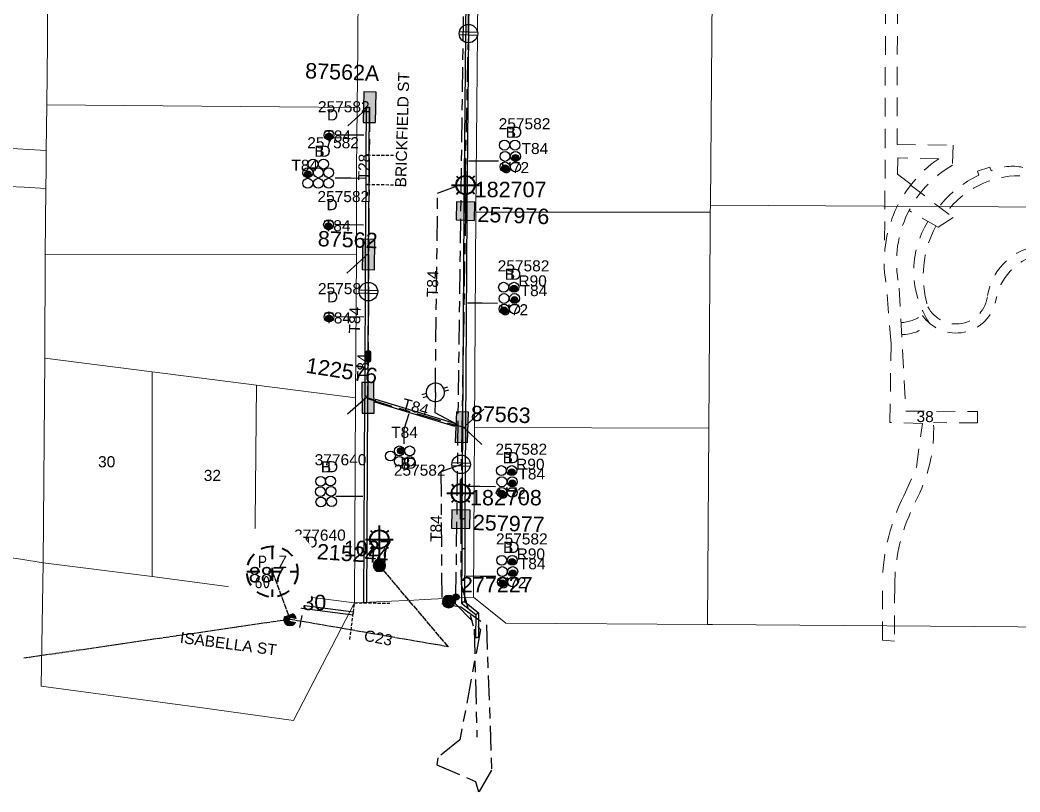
# Model space of a CAD drawing. Header units: metres. Extents: x 315298 to 316343, y 6257802 to 6258556.
# Drawn here: x 315793.8 to 315956.2, y 6257875 to 6258000.2 of the extents above; entities that cross this region are included whole.
import ezdxf
from ezdxf.enums import TextEntityAlignment as Align

# ---------------------------------------------------------------- set-up
doc = ezdxf.new("R2010")
doc.units = ezdxf.units.M
for name, pattern in [('Cable Exist OH', [1, 1, 0]), ('Cable Exist UG', [8.2, 4, -1.2, 1.8, -1.2]), ('Dash', [5, 3, -2]), ('DASHED', [0.75, 0.5, -0.25])]:
    doc.linetypes.add(name, pattern=pattern)
doc.layers.get('0').update_dxf_attribs({"color": 6})
for name, color, linetype, lineweight in [('Cadastre Buildings_SP_EXT', 9, 'Continuous', 5), ('Cadastre Developer_SP_EXT', 9, 'Continuous', 5), ('Cadastre Land Parcels_SP_EXT', 9, 'Continuous', 5), ('Cadastre Roads_SP_EXT', 9, 'Continuous', 5)]:
    doc.layers.add(name, color=color, linetype=linetype, lineweight=lineweight)
for name, color, linetype in [('Duct_SP_EXT', 7, 'Continuous'), ('Equip_HV_EXT', 7, 'Continuous'), ('Equip_LV_EXT', 7, 'Continuous'), ('Equip_SL_EXT', 7, 'Continuous'), ('Equip_SP_SL_EXT', 7, 'Continuous'), ('Mains_HV_EXT', 7, 'Continuous'), ('Mains_LV_EXT', 7, 'Continuous'), ('Mains_LV_SL_EXT', 7, 'Continuous'), ('Mains_SL_EXT', 7, 'Continuous'), ('SupportsOH_SP_TR_HV_LV_SL_EXT', 7, 'Continuous'), ('SupportsUG_SP_LV_EXT', 7, 'Continuous'), ('SupportsUG_SP_LV_SL_EXT', 7, 'Continuous'), ('Trench_SP_EXT', 7, 'Continuous')]:
    doc.layers.add(name, color=color, linetype=linetype)
doc.layers.add('UNKNOWN_FEATURES', color=1, linetype='DASHED', plot=False)
doc.styles.add('COLUMN_LABEL', font='arial.ttf')
doc.styles.add('iecARIAL', font='arial.ttf', dxfattribs={"height": 2})
doc.styles.add('IESYMBOL1', font='isocp.shx')
doc.styles.add('POLE_LABEL', font='arial.ttf')
doc.styles.add('SLCP_LABEL', font='arial.ttf', dxfattribs={"height": 3.5})
doc.styles.get("Standard").update_dxf_attribs({"font": 'arial.ttf'})

# ---------------------------------------------------------------- blocks, each defined once
blk = doc.blocks.new('COLUMN_EXT')
blk.add_hatch(color=256).paths.add_polyline_path([(-1.49, 1.48), (-1.49, -1.49), (1.48, -1.49), (1.48, 1.48)])
blk.add_lwpolyline([(-1.49, -1.49), (1.48, -1.49), (1.48, 1.48), (-1.49, 1.48)], close=True)
for tag, height, style, flags, p in [('ASSET_NUM', 2.5, 'COLUMN_LABEL', 8, (2, 2)), ('STRUCTURE_PLANT_NUMBER', 0.2, 'POLE_LABEL', 9, (1.81, 0.03)), ('STREET_CODE', 0.2, 'COLUMN_LABEL', 9, (1.81, -0.2))]:
    blk.add_attdef(tag, text='', height=height, dxfattribs=dict(style=style, flags=flags)).set_placement(p, align=Align.MIDDLE_LEFT)
at = {"flags": 9}
for tag, p in [('COLUMN_TYPE', (1.81, -0.4)), ('OWNED_BY', (1.81, -0.6)), ('STATE', (1.81, -0.8)), ('USAGE', (1.81, -1)), ('STREETNAME', (1.81, -1.6)), ('LEGEND', (1.81, -1.2)), ('LOCATION', (1.81, -1.4)), ('SUBURB', (1.81, -1.8)), ('NOTES', (1.81, -2))]:
    blk.add_attdef(tag, text='', height=0.2, dxfattribs=at).set_placement(p, align=Align.MIDDLE_LEFT)
at = {"flags": 1}
blk.add_attdef('Z', (1.81, -2.35), '', height=0.2, dxfattribs=at)
blk = doc.blocks.new('PILLAR_EXT')
blk.add_hatch(color=256).paths.add_polyline_path([(-2.475, 0.99), (-2.475, -0.99), (2.475, -0.99), (2.475, 0.99)])
blk.add_lwpolyline([(-2.475, -0.99), (2.475, -0.99), (2.475, 0.99), (-2.475, 0.99)], close=True)
at = {"style": 'iecARIAL', "flags": 8}
blk.add_attdef('ASSET_NUM', (1.5, 3.5), '', height=2.5, dxfattribs=at)
for tag, p, flags in [('OWNED_BY', (0, -0.2), 9), ('STATE', (0, -0.4), 9), ('SUPPORT_TYPE', (0, -0.6), 9), ('STREETNAME', (0, -1.8), 9), ('USAGE', (0, -0.8), 9), ('LEGEND', (0, -1), 9), ('LOCATION', (0, -1.2), 9), ('NOTES', (0, -1.4), 9), ('PARENT', (0, -1.6), 9), ('SUBURB', (0, -2), 1)]:
    blk.add_attdef(tag, p, '', height=0.2, dxfattribs=dict(flags=flags))
blk = doc.blocks.new('DUCT_EXT')
blk.add_circle((0, 0.8), 0.8)
at = {"flags": 1}
blk.add_attdef('Z', (0, 0), '', height=0.2, dxfattribs=at)
at = {"flags": 9}
for tag, p in [('DUCT_CODE', (0, 0)), ('XSECT_TYPE', (0, -0.2)), ('STATE', (0, -0.6)), ('FB_REFERENCE', (0, -0.4)), ('NOTES', (0, -0.8))]:
    blk.add_attdef(tag, text='', height=0.2, dxfattribs=at).set_placement(p, align=Align.MIDDLE_LEFT)
blk = doc.blocks.new('SL_LANTERN_EXT')
at = {"lineweight": 40}
for p, q in [((-1.46, 5.68), (-1.06, 5.28)), ((0, 1.97), (0, 6.47)), ((1.46, 5.68), (1.06, 5.28)), ((-2.25, 4.22), (2.25, 4.22)), ((-1.46, 2.76), (-1.06, 3.16)), ((0, 0), (0, 2.72)), ((1.46, 2.76), (1.06, 3.16))]:
    blk.add_line(p, q, dxfattribs=at)
blk.add_circle((0, 4.22), 1.5, dxfattribs=at)
at = {"style": 'iecARIAL', "flags": 8}
blk.add_attdef('ASSET_NUM', (1.5, 1.5), '', height=2.5, dxfattribs=at)
for tag, p, height, flags in [('OPERATING_VOLTAGE', (0.98, -1.65), 0.2, 9), ('CONSTRUCTED_VOLTAGE', (0.98, -0.65), 0.2, 9), ('CONTROL_TYPE', (0.98, -0.85), 0.2, 9), ('LANTERN_PURPOSE', (0.98, -1.05), 0.2, 9), ('LANTERN_TYPE', (0.98, -1.25), 0.2, 9), ('NO_PHASES', (0.98, -1.45), 0.2, 9), ('LNUMBER', (2.18, -3.25), 2.5, 8), ('ORIENTATION', (0.98, -1.85), 0.2, 9), ('OWNED_BY', (0.98, -2.05), 0.2, 9), ('STATE', (0.98, -2.25), 0.2, 9), ('USAGE', (0.98, -2.45), 0.2, 9), ('CEXIST', (0.98, -2.65), 0.2, 9), ('CNEW', (0.98, -2.85), 0.2, 9), ('CNUMBER', (0.98, -3.05), 0.2, 9), ('CREMOVE', (0.98, -3.25), 0.2, 9), ('CREPLACE', (0.98, -3.45), 0.2, 9), ('LKINGHEIGHT', (0.98, -3.65), 0.2, 9), ('LBRACKET', (0.98, -3.85), 0.2, 9), ('LBRACKETVOCAB', (0.98, -4.05), 0.2, 9), ('LCATEGORY', (0.98, -4.25), 0.2, 9), ('LCHARGE1', (0.98, -4.45), 0.2, 9), ('LCHARGE1PERCENT', (0.98, -4.65), 0.2, 9), ('LCHARGE2', (0.98, -4.85), 0.2, 9), ('LCHARGE2PERCENT', (0.98, -5.05), 0.2, 9), ('LCHARGE3', (0.98, -5.25), 0.2, 9), ('LCHARGE3PERCENT', (0.98, -5.45), 0.2, 9), ('LEXIST', (0.98, -5.65), 0.2, 9), ('LLAMP', (0.98, -5.85), 0.2, 9), ('LLAMPVOCAB', (0.98, -6.05), 0.2, 9), ('LMAST', (0.98, -6.25), 0.2, 9), ('LMASTVOCAB', (0.98, -6.45), 0.2, 9), ('LNEW', (0.98, -6.65), 0.2, 9), ('LANTNUMBER', (0.98, -6.85), 0.2, 9), ('LOUTREACH', (0.98, -7.25), 0.2, 9), ('LOUTREACHVOCAB', (0.98, -7.45), 0.2, 9), ('LRATECODE', (0.98, -7.65), 0.2, 9), ('LREMOVE', (0.98, -7.85), 0.2, 9), ('LREPLACE', (0.98, -8.05), 0.2, 9), ('LTYPE', (0.98, -8.25), 0.2, 9), ('STREETNAME', (0.98, -9.25), 0.2, 9), ('SUBURB', (0.98, -9.45), 0.2, 1), ('LTYPEVOCAB', (0.98, -8.45), 0.2, 9), ('LEGEND', (0.98, -8.65), 0.2, 9), ('LOCATION', (0.98, -8.85), 0.2, 9), ('NOTES', (0.98, -9.05), 0.2, 9)]:
    blk.add_attdef(tag, p, '', height=height, dxfattribs=dict(flags=flags))
blk = doc.blocks.new('POLE_EXT')
blk.add_hatch(color=256).paths.add_polyline_path([(-1, 0, 1), (1, 0, 1)])
blk.add_lwpolyline([(-1, 0, 1), (1, 0, 1)], format="xyb", close=True)
for tag, height, flags, p in [('pNumber', 2.5, 8, (-17.84, 2.07)), ('OWNED_BY', 0.2, 9, (1.35, -0.4)), ('SPECIAL_USE', 0.2, 9, (1.35, -0.8)), ('STATE', 0.2, 9, (1.35, -1)), ('cLV', 0.2, 9, (1.35, -1.4)), ('hDepth', 0.2, 9, (1.35, -1.6)), ('PARENT', 0.2, 9, (1.35, -0.6)), ('USAGE', 0.2, 9, (1.35, -1.2)), ('hDia', 0.2, 9, (1.35, -1.8)), ('cHV', 0.2, 9, (1.35, -2)), ('LBRACKET', 0.2, 9, (1.35, -2.2)), ('LExisting', 0.2, 9, (1.35, -2.4)), ('LANTNUMBER', 0.2, 9, (1.35, -2.6)), ('LOther', 0.2, 9, (1.35, -2.8)), ('LRemove', 0.2, 9, (1.35, -3)), ('LEGEND', 0.2, 9, (1.35, -3.2)), ('cLinedev', 0.2, 9, (1.35, -3.4)), ('pExisting', 0.2, 9, (1.35, -3.8)), ('pFooting', 0.2, 9, (1.35, -4.4)), ('pNew', 0.2, 9, (1.35, -4.6)), ('LOCATION', 0.2, 9, (1.35, -3.6)), ('PFNUMBER', 0.2, 9, (1.35, -4)), ('NEWPFNUMBER', 0.2, 9, (1.35, -4.2)), ('pRelocate', 0.2, 9, (1.35, -5)), ('pRemove', 0.2, 9, (1.35, -5.2)), ('pReplace', 0.2, 9, (1.35, -5.4)), ('pStay', 0.2, 9, (1.35, -5.6)), ('pType', 0.2, 9, (1.35, -5.8)), ('cspan', 0.2, 9, (1.35, -6)), ('STREETNAME', 0.2, 9, (1.35, -6.2)), ('SUBURB', 0.2, 9, (1.35, -6.4)), ('OPERATED_BY', 0.2, 9, (1.36, -7.01)), ('NOTES', 0.2, 9, (1.35, -6.6)), ('MAINTAINED_BY', 0.2, 9, (1.36, -6.81))]:
    blk.add_attdef(tag, text='', height=height, dxfattribs=dict(flags=flags)).set_placement(p, align=Align.MIDDLE_LEFT)
at = {"style": 'POLE_LABEL'}
for tag, height, flags, p in [('ASSET_NUM', 2.5, 8, (2, 2)), ('STRUCTURE_PLANT_NUMBER', 0.2, 9, (1.35, 0.03)), ('STREET_CODE', 0.2, 9, (1.35, -0.2))]:
    blk.add_attdef(tag, text='', height=height, dxfattribs=dict(at, flags=flags)).set_placement(p, align=Align.MIDDLE_LEFT)
at = {"flags": 1}
blk.add_attdef('Z', (1.35, -7.33), '', height=0.2, dxfattribs=at)
blk = doc.blocks.new('LV_STJ_EXT')
h = blk.add_hatch(color=256)
edge = h.paths.add_edge_path()
edge.add_ellipse((-0.59, 0.13), major_axis=(0.226, 0.226), ratio=1, start_angle=45, end_angle=135)
edge.add_line((-0.91, 0.13), (-0.91, -0.13))
edge.add_ellipse((-0.59, -0.13), major_axis=(0.226, 0.226), ratio=1, start_angle=135, end_angle=225)
edge.add_line((-0.59, -0.45), (0.59, -0.45))
edge.add_ellipse((0.59, -0.13), major_axis=(-0.226, 0.226), ratio=1, start_angle=135, end_angle=225)
edge.add_line((0.91, -0.13), (0.91, 0.13))
edge.add_ellipse((0.59, 0.13), major_axis=(-0.226, 0.226), ratio=1, start_angle=225, end_angle=315)
edge.add_line((0.59, 0.45), (-0.59, 0.45))
blk.add_lwpolyline([(-0.91, 0.13), (-0.91, -0.13, 0.414214), (-0.59, -0.45), (0.59, -0.45, 0.414214), (0.91, -0.13), (0.91, 0.13, 0.414214), (0.59, 0.45), (-0.59, 0.45, 0.414214)], format="xyb", close=True)
at = {"flags": 1}
blk.add_attdef('Z', (0, 0), '', height=0.2, dxfattribs=at)
at = {"flags": 9}
for tag, p in [('ORIENTATION', (0, 0)), ('USAGE', (0, -0.2)), ('LEGEND', (0, -0.4)), ('NOTES', (0, -0.6))]:
    blk.add_attdef(tag, text='', height=0.2, dxfattribs=at).set_placement(p, align=Align.MIDDLE_LEFT)
blk = doc.blocks.new('LV_UG_LINKS_OPEN_EXT')
for p, q in [((-0.25, 1.47), (-0.25, 2.22)), ((0.25, 1.47), (0.25, 2.22)), ((-0.25, -1.47), (-0.25, -2.22)), ((0.25, -1.47), (0.25, -2.22))]:
    blk.add_line(p, q)
at = {"flags": 9}
for tag, p in [('ACTUAL_STATUS', (0, 0)), ('CONSTRUCTED_VOLTAGE', (0, -0.2)), ('OPERATING_VOLTAGE', (0, -0.6)), ('ORIENTATION', (0, -0.8)), ('STATE', (0, -1)), ('SWITCH_TYPE', (0, -1.2)), ('NO_PHASES', (0, -0.4)), ('USAGE', (0, -1.4)), ('NOTES', (0, -1.6))]:
    blk.add_attdef(tag, text='', height=0.2, dxfattribs=at).set_placement(p, align=Align.MIDDLE_LEFT)
at = {"flags": 1}
blk.add_attdef('Z', (0, 0), '', height=0.2, dxfattribs=at)
blk.add_wipeout([(-0.25, 1.47), (-0.43, 1.43), (-0.61, 1.36), (-0.77, 1.28), (-0.93, 1.17), (-1.07, 1.05), (-1.19, 0.9), (-1.29, 0.75), (-1.38, 0.58), (-1.44, 0.4), (-1.48, 0.22), (-1.49, 0.03), (-1.49, -0.16), (-1.45, -0.34), (-1.4, -0.52), (-1.32, -0.69), (-1.23, -0.85), (-1.11, -1), (-0.98, -1.13), (-0.83, -1.24), (-0.66, -1.34), (-0.49, -1.41), (-0.31, -1.46), (-0.13, -1.49), (0.06, -1.49), (0.25, -1.47), (0.43, -1.43), (0.61, -1.36), (0.77, -1.28), (0.93, -1.17), (1.07, -1.05), (1.19, -0.9), (1.29, -0.75), (1.38, -0.58), (1.44, -0.4), (1.48, -0.22), (1.49, -0.03), (1.49, 0.16), (1.45, 0.34), (1.4, 0.52), (1.32, 0.69), (1.23, 0.85), (1.11, 1), (0.98, 1.13), (0.83, 1.24), (0.66, 1.34), (0.49, 1.41), (0.31, 1.46), (0.13, 1.49), (-0.06, 1.49)])
blk.add_lwpolyline([(0, -1.49, 1), (0, 1.49, 1)], format="xyb", close=True)
blk = doc.blocks.new('LV_UG_LINKS_CLOSED_EXT')
blk.add_wipeout([(-1.06, 1.06), (-1.18, 0.92), (-1.29, 0.76), (-1.37, 0.59), (-1.43, 0.42), (-1.48, 0.23), (-1.49, 0.05), (-1.49, -0.14), (-1.46, -0.33), (-1.41, -0.51), (-1.33, -0.68), (-1.24, -0.84), (-1.12, -0.99), (-0.99, -1.12), (-0.84, -1.24), (-0.68, -1.33), (-0.51, -1.41), (-0.33, -1.46), (-0.14, -1.49), (0.05, -1.49), (0.23, -1.48), (0.42, -1.43), (0.59, -1.37), (0.76, -1.29), (0.92, -1.18), (1.06, -1.06), (1.18, -0.92), (1.29, -0.76), (1.37, -0.59), (1.43, -0.42), (1.48, -0.23), (1.49, -0.05), (1.49, 0.14), (1.46, 0.33), (1.41, 0.51), (1.33, 0.68), (1.24, 0.84), (1.12, 0.99), (0.99, 1.12), (0.84, 1.24), (0.68, 1.33), (0.51, 1.41), (0.33, 1.46), (0.14, 1.49), (-0.05, 1.49), (-0.23, 1.48), (-0.42, 1.43), (-0.59, 1.37), (-0.76, 1.29), (-0.92, 1.18)])
for p, q in [((-0.25, -1.48), (-0.25, 1.48)), ((0.25, -1.48), (0.25, 1.48))]:
    blk.add_line(p, q)
blk.add_circle((0, 0), 1.5)
at = {"flags": 9}
for tag, p in [('ACTUAL_STATUS', (0, 0)), ('CONSTRUCTED_VOLTAGE', (0, -0.2)), ('OPERATING_VOLTAGE', (0, -0.6)), ('ORIENTATION', (0, -0.8)), ('STATE', (0, -1)), ('SWITCH_TYPE', (0, -1.2)), ('NO_PHASES', (0, -0.4)), ('USAGE', (0, -1.4)), ('NOTES', (0, -1.6))]:
    blk.add_attdef(tag, text='', height=0.2, dxfattribs=at).set_placement(p, align=Align.MIDDLE_LEFT)
at = {"flags": 1}
blk.add_attdef('Z', (0, 0), '', height=0.2, dxfattribs=at)
blk = doc.blocks.new('End Shackle_EXT')
at = {"flags": 9}
for tag, p in [('STATE', (0, -1.2)), ('USAGE', (0, -1.4)), ('NOTES', (0, -1.6))]:
    blk.add_attdef(tag, text='', height=0.2, dxfattribs=at).set_placement(p, align=Align.MIDDLE_LEFT)
blk.add_wipeout([(0, 0.25), (1.81, 0.25), (1.82, -0.25), (0, -0.25)])
blk.add_line((1.81, -1), (1.81, 1))
at = {"flags": 1}
blk.add_attdef('Z', (0, 0), '', height=0.2, dxfattribs=at)
at = {"flags": 9}
for tag, p in [('CONNECTOR_TYPE', (0, 0)), ('CONSTRUCTED_VOLTAGE', (0, -0.2)), ('OPERATING_VOLTAGE', (0, -0.6)), ('ORIENTATION', (0, -0.8)), ('OWNED_BY', (0, -1)), ('NO_PHASES', (0, -0.4))]:
    blk.add_attdef(tag, text='', height=0.2, dxfattribs=at).set_placement(p, align=Align.MIDDLE_LEFT)
blk = doc.blocks.new('CABLE_LARGE_EXT')
h = blk.add_hatch(color=256)
edge = h.paths.add_edge_path()
edge.add_arc((0, 0.55), 0.55, 0, 360)
blk.add_circle((0, 0.55), 0.55)
at = {"flags": 1}
blk.add_attdef('Z', (0, 0), '', height=0.2, dxfattribs=at)
at = {"flags": 9}
for tag, p in [('COND_CODE', (0, 0)), ('STATE', (0, -0.4)), ('XSECT_SIZE', (0, -0.6)), ('FB_REFERENCE', (0, -0.2)), ('NOTES', (0, -0.8))]:
    blk.add_attdef(tag, text='', height=0.2, dxfattribs=at).set_placement(p, align=Align.MIDDLE_LEFT)
blk = doc.blocks.new('SLCP_ZELL_EXT')
blk.add_wipeout([(-0.24, 7.5), (-0.71, 7.47), (-1.17, 7.41), (-1.64, 7.32), (-2.09, 7.21), (-2.54, 7.06), (-2.98, 6.89), (-3.41, 6.69), (-3.82, 6.46), (-4.22, 6.21), (-4.6, 5.93), (-4.96, 5.63), (-5.31, 5.31), (-5.63, 4.96), (-5.93, 4.6), (-6.21, 4.22), (-6.46, 3.82), (-6.69, 3.41), (-6.89, 2.98), (-7.06, 2.54), (-7.21, 2.09), (-7.32, 1.64), (-7.41, 1.17), (-7.47, 0.71), (-7.5, 0.24), (-7.5, -0.24), (-7.47, -0.71), (-7.41, -1.17), (-7.32, -1.64), (-7.21, -2.09), (-7.06, -2.54), (-6.89, -2.98), (-6.69, -3.41), (-6.46, -3.82), (-6.21, -4.22), (-5.93, -4.6), (-5.63, -4.96), (-5.31, -5.31), (-4.96, -5.63), (-4.6, -5.93), (-4.22, -6.21), (-3.82, -6.46), (-3.41, -6.69), (-2.98, -6.89), (-2.54, -7.06), (-2.09, -7.21), (-1.64, -7.32), (-1.17, -7.41), (-0.71, -7.47), (-0.24, -7.5), (0.24, -7.5), (0.71, -7.47), (1.17, -7.41), (1.64, -7.32), (2.09, -7.21), (2.54, -7.06), (2.98, -6.89), (3.41, -6.69), (3.82, -6.46), (4.22, -6.21), (4.6, -5.93), (4.96, -5.63), (5.31, -5.31), (5.63, -4.96), (5.93, -4.6), (6.21, -4.22), (6.46, -3.82), (6.69, -3.41), (6.89, -2.98), (7.06, -2.54), (7.21, -2.09), (7.32, -1.64), (7.41, -1.17), (7.47, -0.71), (7.5, -0.24), (7.5, 0.24), (7.47, 0.71), (7.41, 1.17), (7.32, 1.64), (7.21, 2.09), (7.06, 2.54), (6.89, 2.98), (6.69, 3.41), (6.46, 3.82), (6.21, 4.22), (5.93, 4.6), (5.63, 4.96), (5.31, 5.31), (4.96, 5.63), (4.6, 5.93), (4.22, 6.21), (3.82, 6.46), (3.41, 6.69), (2.98, 6.89), (2.54, 7.06), (2.09, 7.21), (1.64, 7.32), (1.17, 7.41), (0.71, 7.47), (0.24, 7.5)])
at = {"linetype": 'Dash', "lineweight": 40, "ltscale": 0.7}
for p, q in [((0, 4.11), (0, -4.11)), ((-4.11, 0), (4.11, 0))]:
    blk.add_line(p, q, dxfattribs=at)
blk.add_circle((0, 0), 4.11, dxfattribs=at)
at = {"lineweight": 40, "style": 'IESYMBOL1'}
for s, p in [('P', (-1.6, 0)), ('Z', (1.7, 0)), ('60', (-1.61, -3.31))]:
    blk.add_text(s, height=2, dxfattribs=at).set_placement(p, align=Align.BOTTOM_CENTER)
at = {"style": 'SLCP_LABEL'}
for tag, height, flags, p in [('ASSET_NUM', 2.5, 8, (2, 2)), ('STREET_CODE', 0.2, 9, (0, -0.2))]:
    blk.add_attdef(tag, text='', height=height, dxfattribs=dict(at, flags=flags)).set_placement(p, align=Align.MIDDLE_LEFT)
at = {"flags": 1}
blk.add_attdef('Z', (0, 0), '', height=0.2, dxfattribs=at)
at = {"flags": 9}
for tag, p in [('CONSTRUCTED_VOLTAGE', (0, -0.4)), ('CONTROL_TYPE', (0, -0.6)), ('OPERATING_VOLTAGE', (0, -1)), ('ORIENTATION', (0, -1.2)), ('OWNED_BY', (0, -1.4)), ('NO_PHASES', (0, -0.8)), ('USAGE', (0, -1.6)), ('STATE', (0, -2)), ('LOCATION', (0, -1.8)), ('NOTES', (0, -2.2))]:
    blk.add_attdef(tag, text='', height=0.2, dxfattribs=at).set_placement(p, align=Align.MIDDLE_LEFT)
blk = doc.blocks.new('CONNECTOR_NODE_EXT')
h = blk.add_hatch(color=256)
edge = h.paths.add_edge_path()
edge.add_arc((0, 0), 0.5, 0, 360)
blk.add_circle((0, 0), 0.5)
at = {"flags": 1}
blk.add_attdef('Z', (0, 0), '', height=0.2, dxfattribs=at)
at = {"flags": 9}
for tag, p in [('CONNECTOR_TYPE', (0, 0)), ('CONSTRUCTED_VOLTAGE', (0, -0.2)), ('OPERATING_VOLTAGE', (0, -0.6)), ('ORIENTATION', (0, -0.8)), ('SUBTYPE', (0, -1)), ('NO_PHASES', (0, -0.4)), ('USAGE', (0, -1.2)), ('NOTES', (0, -1.4))]:
    blk.add_attdef(tag, text='', height=0.2, dxfattribs=at).set_placement(p, align=Align.MIDDLE_LEFT)

msp = doc.modelspace()

# ---------------------------------------------------------------- linework, layer by layer
at = {"layer": 'Cadastre Buildings_SP_EXT', "linetype": 'Continuous'}
for points in [[(315811.08, 6258006.1), (315798.37, 6258006.22), (315798.28, 6257996.5), (315798.17, 6257986.5), (315848.59, 6257986.07), (315848.67, 6257996.08), (315848.72, 6258005.87), (315836.19, 6258005.89), (315823.44, 6258006.03), (315811.08, 6258006.1)], [(315906.2, 6258004.26), (315868.16, 6258003.91), (315867.84, 6257969.06), (315905.9, 6257969.08), (315905.93, 6257970.18), (315906.2, 6258004.26)], [(315848.59, 6257986.07), (315798.17, 6257986.5), (315798.1, 6257979.06), (315798.07, 6257975.99), (315798.04, 6257972.91), (315797.94, 6257962.18), (315848.43, 6257962.16), (315848.48, 6257975.97), (315848.59, 6257986.07)], [(315905.9, 6257969.08), (315867.84, 6257969.06), (315867.59, 6257934.1), (315905.64, 6257933.99), (315905.88, 6257966.17), (315905.9, 6257969.08)], [(315848.43, 6257962.16), (315797.94, 6257962.18), (315797.85, 6257945.39), (315815.29, 6257943.15), (315832.22, 6257940.97), (315848.32, 6257938.94), (315848.43, 6257962.16)], [(315848.32, 6257938.94), (315832.22, 6257940.97), (315831.89, 6257907.74), (315848.15, 6257905.65), (315848.32, 6257938.94)], [(315905.64, 6257933.99), (315867.59, 6257934.1), (315867.45, 6257906.56), (315872.69, 6257902.35), (315905.42, 6257902.16), (315905.64, 6257933.99)]]:
    msp.add_lwpolyline(points, close=True, dxfattribs=at)
at = {"layer": 'Cadastre Developer_SP_EXT', "linetype": 'Dash'}
for points in [[(315934.4, 6258035.47), (315934.42, 6258025.76), (315931.87, 6258025.84), (315931.91, 6258022.71), (315934.44, 6258022.6), (315934.26, 6257982.46), (315934.28, 6257977.53), (315934.17, 6257963.05)], [(315936.4, 6258035.44), (315936.31, 6258025.67), (315938.91, 6258025.64), (315939.03, 6258022.65), (315936.31, 6258022.65), (315936.23, 6257980.03), (315945.32, 6257979.95), (315945.22, 6257976.68)], [(315942.98, 6257977.73), (315936.36, 6257977.86), (315936.27, 6257975.23), (315938.49, 6257973.53)], [(315951.48, 6257975.79), (315951.27, 6257976.39), (315949.28, 6257975.73), (315949.51, 6257975.06)], [(315938.32, 6257973.51), (315945.34, 6257968.19), (315942.89, 6257966.6), (315938.16, 6257969.31)], [(315935.24, 6257947.7), (315934.5, 6257957.03)], [(315936.53, 6257956.74), (315937.64, 6257936.78), (315949.27, 6257936.71), (315949.29, 6257934.86), (315942.14, 6257934.9)], [(315940.33, 6257934.78), (315935.06, 6257934.93), (315935.24, 6257947.7)], [(315937.32, 6257923.04), (315939.36, 6257927.66), (315940.33, 6257934.78)], [(315935.83, 6257908.6), (315935.79, 6257899.45), (315933.83, 6257899.61), (315933.84, 6257909.6)]]:
    msp.add_lwpolyline(points, dxfattribs=at)
for points in [[(315934.5, 6257957.03, -0.299072), (315942.98, 6257977.73)], [(315945.22, 6257976.68, 0.312343), (315936.36, 6257958.04)], [(315956.64, 6257976.33, 0.158294), (315951.48, 6257975.79)], [(315949.51, 6257975.06, 0.119078), (315943.03, 6257969.93)], [(315956.17, 6257974.98, 0.234869), (315944.21, 6257969.04)], [(315941.22, 6257967.56, 0.292156), (315941.46, 6257951.06)], [(315942.52, 6257966.81, 0.199865), (315941.2, 6257953.72)], [(315950.91, 6257955.54, -0.308661), (315958.38, 6257963.42)], [(315952.27, 6257954.76, -0.302806), (315959.08, 6257962.1)], [(315940.34, 6257952.31, 0.663379), (315952.27, 6257954.76)], [(315941.2, 6257953.72, 0.747566), (315950.91, 6257955.54)], [(315936.84, 6257951.13, 0.124934), (315940.34, 6257952.31)], [(315936.95, 6257949.2, 0.210356), (315941.48, 6257951.08)], [(315942.14, 6257934.9, -0.136136), (315939.15, 6257922.02)], [(315933.84, 6257909.6, -0.105852), (315937.32, 6257923.04)], [(315938.4, 6257920.31, 0.103548), (315935.83, 6257908.6)]]:
    msp.add_lwpolyline(points, format="xyb", dxfattribs=at)
at = {"layer": 'Cadastre Land Parcels_SP_EXT', "linetype": 'Continuous'}
for points in [[(315960.31, 6258038.78), (315930.25, 6258039.14), (315906.47, 6258039.44), (315906.2, 6258004.26), (315905.93, 6257970.18), (315990.15, 6257969.71), (316005.13, 6257969.71), (316019.86, 6257969.69), (316019.85, 6257994.91), (316007.87, 6257995.06), (315995.38, 6257995.22), (315989.97, 6257995.22), (315983.14, 6257995.32), (315959.92, 6257995.55), (315960.31, 6258038.78)], [(315990.15, 6257969.71), (315905.93, 6257970.18), (315905.9, 6257969.08), (315905.88, 6257966.17), (315905.64, 6257933.99), (315905.42, 6257902.16), (315906.26, 6257902.15), (315962.91, 6257901.72), (315959.54, 6257904.88), (315959.87, 6257933.38), (315974.9, 6257933.31), (315990.04, 6257933.22), (315990.15, 6257969.71)], [(315815.26, 6257909.92), (315815.29, 6257943.15), (315797.85, 6257945.39), (315797.61, 6257912.17), (315815.26, 6257909.92)], [(315831.89, 6257907.74), (315832.22, 6257940.97), (315815.29, 6257943.15), (315815.26, 6257909.92), (315831.89, 6257907.74)]]:
    msp.add_lwpolyline(points, close=True, dxfattribs=at)
at = {"layer": 'Cadastre Roads_SP_EXT', "linetype": 'Continuous'}
for points in [[(315798.37, 6258006.22), (315798.62, 6258040.12), (315795.92, 6258040.03), (315792.12, 6258039.9), (315791.7, 6257979.47), (315794.36, 6257979.3), (315798.1, 6257979.06), (315798.17, 6257986.5), (315798.28, 6257996.5), (315798.37, 6258006.22)], [(315868.36, 6258033.14), (315858.66, 6258036.22), (315857.12, 6258036.71), (315848.95, 6258039.3), (315848.72, 6258005.87), (315848.67, 6257996.08), (315848.59, 6257986.07), (315848.48, 6257975.97), (315848.43, 6257962.16), (315848.32, 6257938.94), (315848.14, 6257905.65), (315857.79, 6257906.11), (315859.42, 6257906.18), (315867.45, 6257906.56), (315867.59, 6257934.1), (315867.84, 6257969.06), (315868.16, 6258003.91), (315868.36, 6258033.14)], [(315798.04, 6257972.91), (315794.5, 6257973.11), (315791.98, 6257973.25), (315791.34, 6257913.12), (315793.96, 6257912.72), (315797.61, 6257912.17), (315797.85, 6257945.39), (315797.94, 6257962.18), (315798.04, 6257972.91)], [(315815.26, 6257909.92), (315797.61, 6257912.17), (315797.45, 6257902.16), (315797.29, 6257892.15), (315804.49, 6257891.16), (315823.81, 6257888.55), (315838.23, 6257886.57), (315842.96, 6257895.66), (315848.14, 6257905.65), (315831.89, 6257907.74), (315815.26, 6257909.92)]]:
    msp.add_lwpolyline(points, close=True, dxfattribs=at)
at = {"layer": 'Duct_SP_EXT'}
for p, q in [((315850.05, 6257986.06), (315849.99, 6257978.34)), ((315850.05, 6257986.06), (315850.29, 6257986.06)), ((315850.53, 6257986.05), (315850.29, 6257986.06)), ((315850.53, 6257986.05), (315850.47, 6257978.34)), ((315849.99, 6257978.34), (315849.96, 6257973.54)), ((315849.99, 6257978.34), (315850.23, 6257978.34)), ((315849.99, 6257978.34), (315850.23, 6257978.34)), ((315850.47, 6257978.34), (315850.23, 6257978.34)), ((315850.47, 6257978.34), (315850.23, 6257978.34)), ((315850.47, 6257978.34), (315850.44, 6257973.54)), ((315849.96, 6257973.54), (315849.89, 6257962.16)), ((315849.96, 6257973.54), (315850.2, 6257973.54)), ((315849.96, 6257973.54), (315850.2, 6257973.54)), ((315850.44, 6257973.54), (315850.2, 6257973.54)), ((315850.44, 6257973.54), (315850.2, 6257973.54)), ((315850.44, 6257973.54), (315850.37, 6257962.15)), ((315865.9, 6257969.08), (315865.65, 6257934.12)), ((315865.9, 6257969.08), (315866.14, 6257969.08)), ((315865.9, 6257969.08), (315866.14, 6257969.08)), ((315866.38, 6257969.07), (315866.13, 6257934.11)), ((315866.38, 6257969.07), (315866.14, 6257969.08)), ((315866.38, 6257969.07), (315866.14, 6257969.08)), ((315849.89, 6257962.16), (315850.13, 6257962.16)), ((315849.89, 6257962.16), (315850.13, 6257962.16)), ((315850.37, 6257962.15), (315850.13, 6257962.16)), ((315850.37, 6257962.16), (315850.13, 6257962.16)), ((315849.78, 6257938.93), (315849.6, 6257905.64)), ((315849.78, 6257938.93), (315850.02, 6257938.93)), ((315849.79, 6257939.18), (315850.03, 6257939.18)), ((315850.26, 6257938.93), (315850.02, 6257938.93)), ((315850.27, 6257939.17), (315850.03, 6257939.18)), ((315850.26, 6257938.93), (315850.08, 6257905.64)), ((315851.4, 6257938.27), (315851.47, 6257938.5)), ((315851.54, 6257938.73), (315851.47, 6257938.5)), ((315864.39, 6257934.32), (315864.46, 6257934.55)), ((315864.53, 6257934.78), (315864.46, 6257934.55)), ((315865.65, 6257934.12), (315865.89, 6257934.12)), ((315865.65, 6257934.12), (315865.89, 6257934.12)), ((315866.13, 6257934.11), (315865.89, 6257934.12)), ((315866.13, 6257934.11), (315865.89, 6257934.12)), ((315865.57, 6257919.29), (315865.55, 6257914.4)), ((315865.57, 6257919.29), (315865.81, 6257919.28)), ((315865.57, 6257919.29), (315865.81, 6257919.28)), ((315866.05, 6257919.28), (315865.81, 6257919.28)), ((315866.05, 6257919.28), (315865.81, 6257919.28)), ((315866.05, 6257919.28), (315866.03, 6257914.4)), ((315865.55, 6257914.4), (315865.5, 6257905.63)), ((315865.55, 6257914.4), (315865.55, 6257914.4)), ((315865.55, 6257914.4), (315865.79, 6257914.4)), ((315865.55, 6257914.4), (315865.79, 6257914.4)), ((315866.03, 6257914.4), (315865.79, 6257914.4)), ((315866.03, 6257914.4), (315865.79, 6257914.4)), ((315866.03, 6257914.4), (315865.98, 6257905.86)), ((315866.03, 6257914.4), (315866.03, 6257914.4)), ((315831.65, 6257905.81), (315831.68, 6257906.05)), ((315831.71, 6257906.29), (315831.68, 6257906.05)), ((315849.6, 6257905.64), (315849.84, 6257905.64)), ((315850.08, 6257905.64), (315849.84, 6257905.64)), ((315865.5, 6257905.63), (315865.74, 6257905.75)), ((315865.5, 6257905.63), (315867.81, 6257903.78)), ((315865.98, 6257905.86), (315865.74, 6257905.75)), ((315865.98, 6257905.86), (315868.29, 6257904.01)), ((315847.9, 6257903.73), (315847.93, 6257903.96)), ((315847.96, 6257904.2), (315847.93, 6257903.96)), ((315867.81, 6257903.78), (315867.8, 6257900.02)), ((315867.81, 6257903.78), (315868.05, 6257903.9)), ((315868.29, 6257904.01), (315868.05, 6257903.9)), ((315868.29, 6257904.01), (315868.28, 6257900.02)), ((315867.8, 6257900.02), (315868.04, 6257900.02)), ((315868.28, 6257900.02), (315868.04, 6257900.02))]:
    msp.add_line(p, q, dxfattribs=at)
for points in [[(315845.23, 6257981.61), (315847.47, 6257981.63), (315849.66, 6257981.59)], [(315871.52, 6257977.33), (315868.99, 6257977.33), (315866.62, 6257977.35)], [(315845, 6257974.64), (315847.53, 6257974.62), (315849.9, 6257974.6)], [(315845.16, 6257967.05), (315847.39, 6257967.07), (315849.58, 6257967.02)], [(315871.37, 6257954.26), (315868.84, 6257954.27), (315866.47, 6257954.28)], [(315845.23, 6257952.09), (315847.47, 6257952.12), (315849.66, 6257952.07)], [(315856.21, 6257931.45), (315856.2, 6257933.82), (315857.02, 6257936.38)], [(315871, 6257924.51), (315868.47, 6257924.52), (315866.1, 6257924.53)], [(315845.12, 6257922.99), (315846.88, 6257922.99), (315849.5, 6257922.98)], [(315840.17, 6257909.94), (315840.17, 6257908.47), (315839.75, 6257905.44)], [(315871.08, 6257909.95), (315868.55, 6257909.95), (315866.18, 6257909.97)]]:
    msp.add_lwpolyline(points, dxfattribs=at)
at = {"layer": 'Mains_HV_EXT', "linetype": 'Cable Exist UG'}
msp.add_lwpolyline([(315864.6, 6257906.61), (315864.5, 6257905.53), (315868.6, 6257901.34), (315865.24, 6257883.45), (315861.64, 6257880.5), (315861.51, 6257879.35), (315867.75, 6257876.67), (315868.29, 6257874.96)], dxfattribs=at)
at = {"layer": 'Mains_LV_EXT', "linetype": 'Cable Exist UG'}
for points in [[(315850.59, 6257986.09), (315850.42, 6257962.19)], [(315850.32, 6257938.93), (315850.4, 6257945.65)]]:
    msp.add_lwpolyline(points, dxfattribs=at)
at = {"layer": 'Mains_LV_SL_EXT', "linetype": 'Cable Exist UG'}
for points in [[(315866.15, 6257969.24), (315865.57, 6257934.17)], [(315865.39, 6257919.23), (315865.43, 6257908.67), (315867.55, 6257901.39), (315868.01, 6257883.86)]]:
    msp.add_lwpolyline(points, dxfattribs=at)
at = {"layer": 'Mains_SL_EXT', "linetype": 'Cable Exist OH'}
msp.add_lwpolyline([(315863.37, 6257898.52), (315852.17, 6257911.73)], dxfattribs=at)
at = {"layer": 'Trench_SP_EXT', "linetype": 'Cable Exist UG'}
for points in [[(315847.07, 6257983.09), (315850.29, 6257986.06)], [(315846.91, 6257959.17), (315850.13, 6257962.16)], [(315850.02, 6257938.93), (315846.73, 6257936.06)], [(315851.21, 6257938.61), (315850.23, 6257938.94)], [(315869.11, 6257937.09), (315865.89, 6257934.12), (315869.07, 6257931.09)], [(315865.89, 6257934.12), (315864.41, 6257934.57)]]:
    msp.add_lwpolyline(points, dxfattribs=at)
at = {"layer": 'UNKNOWN_FEATURES'}
for points in [[(315850.23, 6257978.34), (315854.53, 6257978.32)], [(315850.2, 6257973.54), (315854.5, 6257973.52)], [(315847.38, 6257899.7), (315848.14, 6257905.65)], [(315848.14, 6257905.65), (315854.14, 6257905.62)]]:
    msp.add_lwpolyline(points, dxfattribs=at)

# ---------------------------------------------------------------- block references
at = {"layer": 'Duct_SP_EXT'}
for name, p, rotation in [('DUCT_EXT', (315844, 6257980.78), 359.9999076857245), ('CABLE_LARGE_EXT', (315844, 6257980.78), 359.9999076857245), ('DUCT_EXT', (315843.92, 6257966.22), 359.9999076857245), ('CABLE_LARGE_EXT', (315843.92, 6257966.22), 359.9999076857245), ('DUCT_EXT', (315844, 6257951.26), 359.9999076857245), ('CABLE_LARGE_EXT', (315844, 6257951.26), 359.9999076857245), ('DUCT_EXT', (315854.77, 6257929.49), 89.99990778577597), ('DUCT_EXT', (315856.2, 6257930.32), 89.99990778577597), ('CABLE_LARGE_EXT', (315856.2, 6257930.32), 89.99990778577597), ('DUCT_EXT', (315857.9, 6257930.32), 89.99990778577597), ('DUCT_EXT', (315856.2, 6257928.62), 89.99990778577597), ('DUCT_EXT', (315857.9, 6257928.62), 89.99990778577597), ('DUCT_EXT', (315838.41, 6257912.31), 89.95454398590353), ('DUCT_EXT', (315840.09, 6257912.4), 89.95454398590353), ('DUCT_EXT', (315841.76, 6257912.49), 89.95454398590353), ('DUCT_EXT', (315838.48, 6257910.71), 89.95454398590353), ('DUCT_EXT', (315840.16, 6257910.69), 89.95454398590353), ('DUCT_EXT', (315841.82, 6257910.76), 89.95454398590353)]:
    msp.add_blockref(name, p, dxfattribs=dict(at, rotation=rotation))
for name, p in [('DUCT_EXT', (315872.48, 6257979.14)), ('DUCT_EXT', (315874.18, 6257979.14)), ('DUCT_EXT', (315841.4, 6257976.06)), ('DUCT_EXT', (315843.1, 6257976.06)), ('DUCT_EXT', (315872.57, 6257977.31)), ('DUCT_EXT', (315874.27, 6257977.31)), ('CABLE_LARGE_EXT', (315874.27, 6257977.31)), ('DUCT_EXT', (315840.55, 6257974.66)), ('CABLE_LARGE_EXT', (315840.55, 6257974.66)), ('DUCT_EXT', (315842.25, 6257974.66)), ('DUCT_EXT', (315843.95, 6257974.66)), ('DUCT_EXT', (315872.57, 6257975.61)), ('CABLE_LARGE_EXT', (315872.58, 6257975.65)), ('DUCT_EXT', (315874.27, 6257975.61)), ('DUCT_EXT', (315840.55, 6257972.96)), ('DUCT_EXT', (315842.25, 6257972.96)), ('DUCT_EXT', (315843.95, 6257972.96)), ('DUCT_EXT', (315872.33, 6257956.08)), ('DUCT_EXT', (315874.03, 6257956.08)), ('CABLE_LARGE_EXT', (315874.03, 6257956.08)), ('DUCT_EXT', (315872.41, 6257954.25)), ('DUCT_EXT', (315874.11, 6257954.25)), ('CABLE_LARGE_EXT', (315874.11, 6257954.25)), ('DUCT_EXT', (315872.41, 6257952.55)), ('CABLE_LARGE_EXT', (315872.42, 6257952.58)), ('DUCT_EXT', (315874.11, 6257952.55)), ('DUCT_EXT', (315871.97, 6257926.32)), ('DUCT_EXT', (315873.67, 6257926.32)), ('CABLE_LARGE_EXT', (315873.67, 6257926.32)), ('DUCT_EXT', (315842.63, 6257924.57)), ('DUCT_EXT', (315844.23, 6257924.64)), ('DUCT_EXT', (315872.05, 6257924.5)), ('DUCT_EXT', (315873.75, 6257924.5)), ('CABLE_LARGE_EXT', (315873.75, 6257924.5)), ('DUCT_EXT', (315842.6, 6257922.89)), ('DUCT_EXT', (315844.31, 6257922.96)), ('DUCT_EXT', (315872.05, 6257922.8)), ('CABLE_LARGE_EXT', (315872.06, 6257922.83)), ('DUCT_EXT', (315873.75, 6257922.8)), ('DUCT_EXT', (315842.68, 6257921.23)), ('DUCT_EXT', (315844.41, 6257921.29)), ('DUCT_EXT', (315872.04, 6257911.76)), ('DUCT_EXT', (315873.74, 6257911.76)), ('CABLE_LARGE_EXT', (315873.74, 6257911.76)), ('DUCT_EXT', (315872.13, 6257909.93)), ('DUCT_EXT', (315873.83, 6257909.93)), ('CABLE_LARGE_EXT', (315873.83, 6257909.93)), ('DUCT_EXT', (315872.13, 6257908.23)), ('CABLE_LARGE_EXT', (315872.14, 6257908.27)), ('DUCT_EXT', (315873.83, 6257908.23))]:
    msp.add_blockref(name, p, dxfattribs=at)
at = {"layer": 'Equip_HV_EXT'}
msp.add_blockref('CONNECTOR_NODE_EXT', (315864.6, 6257906.61), dxfattribs=at)
at = {"layer": 'Equip_LV_EXT', "rotation": 269.340913395295}
msp.add_blockref('LV_STJ_EXT', (315850.35, 6257945.64), dxfattribs=at)
at = {"layer": 'Equip_SP_SL_EXT'}
ref = msp.add_blockref('SL_LANTERN_EXT', (315866.15, 6257969.24), dxfattribs=at)
ref.add_attrib('ASSET_NUM', '182707', dxfattribs={"layer": '0', "height": 2.5, "style": 'iecARIAL'}).set_placement((315867.65, 6257970.74), align=Align.BOTTOM_LEFT)
ref = msp.add_blockref('SL_LANTERN_EXT', (315865.39, 6257919.23), dxfattribs=at)
ref.add_attrib('ASSET_NUM', '182708', dxfattribs={"layer": '0', "height": 2.5, "style": 'iecARIAL'}).set_placement((315866.89, 6257920.73), align=Align.BOTTOM_LEFT)
ref = msp.add_blockref('SL_LANTERN_EXT', (315852.17, 6257911.73), dxfattribs=at)
ref.add_attrib('ASSET_NUM', '215244', dxfattribs={"layer": '0', "height": 2.5, "rotation": 356.234, "style": 'iecARIAL'}).set_placement((315853.67, 6257913.24), align=Align.MIDDLE_RIGHT)
at = {"layer": 'SupportsOH_SP_TR_HV_LV_SL_EXT'}
ref = msp.add_blockref('POLE_EXT', (315852.17, 6257911.73), dxfattribs=dict(at, rotation=359.977090782763))
ref.add_attrib('ASSET_NUM', '1027', dxfattribs={"layer": '0', "height": 2.5, "rotation": 0.0184, "style": 'POLE_LABEL'}).set_placement((315854.17, 6257912.48), align=Align.BOTTOM_RIGHT)
ref = msp.add_blockref('POLE_EXT', (315863.41, 6257905.85), dxfattribs=at)
ref.add_attrib('ASSET_NUM', '277227', dxfattribs={"layer": '0', "height": 2.5, "style": 'POLE_LABEL'}).set_placement((315865.41, 6257906.6), align=Align.BOTTOM_LEFT)
ref = msp.add_blockref('POLE_EXT', (315837.66, 6257902.97), dxfattribs=at)
ref.add_attrib('ASSET_NUM', '1030', dxfattribs={"layer": '0', "height": 2.5, "style": 'POLE_LABEL'}).set_placement((315839.66, 6257903.72), align=Align.BOTTOM_CENTER)
at = {"layer": 'SupportsUG_SP_LV_EXT'}
ref = msp.add_blockref('PILLAR_EXT', (315850.59, 6257986.09), dxfattribs=dict(at, rotation=268.9347610399523))
ref.add_attrib('ASSET_NUM', '87562A', dxfattribs={"layer": '0', "height": 2.5, "rotation": 357.8475, "style": 'iecARIAL'}).set_placement((315852.09, 6257989.59), align=Align.BOTTOM_RIGHT)
ref = msp.add_blockref('PILLAR_EXT', (315850.42, 6257962.19), dxfattribs=dict(at, rotation=269.1814823051673))
ref.add_attrib('ASSET_NUM', '87562', dxfattribs={"layer": '0', "height": 2.5, "rotation": 357.9904, "style": 'iecARIAL'}).set_placement((315851.93, 6257965.69), align=Align.TOP_RIGHT)
ref = msp.add_blockref('PILLAR_EXT', (315850.32, 6257938.93), dxfattribs=dict(at, rotation=90.61364709987309))
ref.add_attrib('ASSET_NUM', '122576', dxfattribs={"layer": '0', "height": 2.5, "rotation": 350.9578, "style": 'iecARIAL'}).set_placement((315851.82, 6257942.43), align=Align.MIDDLE_RIGHT)
ref = msp.add_blockref('PILLAR_EXT', (315865.57, 6257934.17), dxfattribs=dict(at, rotation=87.97139419029622))
ref.add_attrib('ASSET_NUM', '87563', dxfattribs={"layer": '0', "height": 2.5, "rotation": 357.8597, "style": 'iecARIAL'}).set_placement((315867.07, 6257937.67), align=Align.TOP_LEFT)
at = {"layer": 'SupportsUG_SP_LV_SL_EXT'}
ref = msp.add_blockref('COLUMN_EXT', (315866.15, 6257969.24), dxfattribs=dict(at, rotation=88.44458457252885))
ref.add_attrib('ASSET_NUM', '257976', dxfattribs={"layer": '0', "height": 2.5, "rotation": 358.0639, "style": 'COLUMN_LABEL'}).set_placement((315868.15, 6257969.99), align=Align.TOP_LEFT)
ref = msp.add_blockref('COLUMN_EXT', (315865.39, 6257919.23), dxfattribs=dict(at, rotation=88.60164776494013))
ref.add_attrib('ASSET_NUM', '257977', dxfattribs={"layer": '0', "height": 2.5, "rotation": 358.1589, "style": 'COLUMN_LABEL'}).set_placement((315867.39, 6257919.98), align=Align.TOP_LEFT)

# ---------------------------------------------------------------- texts
at = {"layer": 'Cadastre Land Parcels_SP_EXT'}
msp.add_text('38', height=1.8, rotation=359.5803, dxfattribs=at).set_placement((315939.37, 6257935))
for s, p in [('30', (315806.5, 6257927.66)), ('32', (315823.66, 6257925.44))]:
    msp.add_text(s, height=1.8, dxfattribs=at).set_placement(p)
at = {"layer": 'Cadastre Roads_SP_EXT'}
for s, rotation, p in [('BRICKFIELD ST', 88.3777, (315856.51, 6257973.06)), ('ISABELLA ST', 352.465, (315819.71, 6257899.17))]:
    msp.add_text(s, height=1.8, rotation=rotation, dxfattribs=at).set_placement(p)
at = {"layer": 'Duct_SP_EXT'}
for s, p in [('257582', (315842.2, 6257985.27)), ('D', (315843.66, 6257983.94)), ('257582', (315871.54, 6257982.51)), ('T84', (315843.23, 6257980.52)), ('B', (315872.68, 6257981.14)), ('D', (315873.53, 6257981.14)), ('257582', (315840.46, 6257979.43)), ('B', (315841.6, 6257978.06)), ('D', (315842.45, 6257978.06)), ('T84', (315875.25, 6257978.49)), ('T84', (315837.89, 6257975.77)), ('U72', (315871.87, 6257975.4)), ('257582', (315842.12, 6257970.7)), ('D', (315843.58, 6257969.38)), ('T84', (315843.15, 6257965.96)), ('257582', (315871.38, 6257959.45)), ('B', (315872.53, 6257958.08)), ('D', (315873.38, 6257958.08)), ('R90', (315874.74, 6257957.01)), ('257582', (315842.2, 6257955.75)), ('T84', (315875.1, 6257955.43)), ('D', (315843.66, 6257954.42)), ('U72', (315871.71, 6257952.33)), ('T84', (315843.23, 6257951)), ('T84', (315854.09, 6257932.43)), ('257582', (315871.02, 6257929.69)), ('377640', (315841.67, 6257927.98)), ('D', (315843.67, 6257926.85)), ('B', (315855.58, 6257927.41)), ('D', (315856.43, 6257927.41)), ('B', (315872.17, 6257928.32)), ('D', (315873.02, 6257928.32)), ('R90', (315874.37, 6257927.25)), ('B', (315842.67, 6257926.82)), ('257582', (315854.52, 6257926.29)), ('T84', (315874.74, 6257925.68)), ('U72', (315871.35, 6257922.58)), ('377640', (315838.32, 6257915.75)), ('B', (315839.31, 6257914.59)), ('D', (315840.31, 6257914.61)), ('257582', (315871.1, 6257915.13)), ('B', (315872.24, 6257913.76)), ('D', (315873.09, 6257913.76)), ('R90', (315874.45, 6257912.69)), ('T84', (315874.81, 6257911.11)), ('U72', (315871.43, 6257908.02))]:
    msp.add_text(s, height=1.8, dxfattribs=at).set_placement(p)
at = {"layer": 'Mains_LV_EXT'}
for s, rotation, p in [('T28', 88.5215, (315850.51, 6257974.19)), ('T84', 88.399, (315861.65, 6257955.24)), ('T84', 88.2399, (315849, 6257949.35)), ('T84', 89.3409, (315850.35, 6257941.8)), ('T84', 89.2742, (315862.23, 6257915.53)), ('C23', 349.0612, (315849.56, 6257899.53))]:
    msp.add_text(s, height=1.8, rotation=rotation, dxfattribs=at).set_placement(p)

# ---------------------------------------------------------------- next in the draw order: block references
at = {"layer": 'Equip_LV_EXT'}
for name, p, rotation in [('LV_UG_LINKS_CLOSED_EXT', (315866.63, 6257998.04), 87.7222939679369), ('LV_UG_LINKS_CLOSED_EXT', (315850.4, 6257956.16), 268.5930335501703), ('LV_UG_LINKS_OPEN_EXT', (315861.26, 6257939.81), 106.9802006479567), ('LV_UG_LINKS_CLOSED_EXT', (315865.44, 6257928.13), 267.579135621018)]:
    msp.add_blockref(name, p, dxfattribs=dict(at, rotation=rotation))
at = {"layer": 'Mains_LV_EXT', "rotation": 349.0615990711802}
msp.add_blockref('End Shackle_EXT', (315837.66, 6257902.97), dxfattribs=at)

# ---------------------------------------------------------------- next in the draw order: linework, layer by layer
at = {"layer": 'Duct_SP_EXT'}
for p, q in [((315866.22, 6258003.92), (315865.9, 6257969.08)), ((315866.7, 6258003.92), (315866.38, 6257969.07)), ((315849.89, 6257962.16), (315849.79, 6257939.18)), ((315850.37, 6257962.16), (315850.27, 6257939.17)), ((315851.54, 6257938.73), (315864.53, 6257934.78)), ((315851.4, 6257938.27), (315864.39, 6257934.32)), ((315865.65, 6257934.12), (315865.57, 6257919.29)), ((315866.13, 6257934.11), (315866.05, 6257919.28)), ((315831.71, 6257906.29), (315847.96, 6257904.2)), ((315831.65, 6257905.81), (315847.9, 6257903.73))]:
    msp.add_line(p, q, dxfattribs=at)
at = {"layer": 'Mains_LV_EXT', "linetype": 'Cable Exist UG'}
for points in [[(315866.63, 6257998.04), (315866.63, 6258003.98)], [(315861.26, 6257939.81), (315861.63, 6257972.12), (315866.12, 6257973.82), (315866.63, 6257998.04)], [(315850.42, 6257962.19), (315850.4, 6257956.16)], [(315850.4, 6257956.16), (315850.35, 6257945.64)], [(315850.39, 6257938.75), (315865.57, 6257934.17)], [(315861.26, 6257939.81), (315861.2, 6257936.53), (315865.57, 6257934.17)], [(315865.57, 6257934.17), (315865.44, 6257928.13)], [(315865.44, 6257928.13), (315862.16, 6257926.92), (315862.29, 6257905.55), (315865.37, 6257905), (315869.55, 6257902.08), (315870.39, 6257878.5), (315868.29, 6257874.96)]]:
    msp.add_lwpolyline(points, dxfattribs=at)
at = {"layer": 'Mains_LV_SL_EXT', "linetype": 'Cable Exist UG'}
msp.add_lwpolyline([(315865.57, 6257934.17), (315865.39, 6257919.23)], dxfattribs=at)

# ---------------------------------------------------------------- next in the draw order: texts
at = {"layer": 'Mains_LV_EXT'}
msp.add_text('T84', height=1.8, rotation=344.9816, dxfattribs=at).set_placement((315855.7, 6257937.15))

# ---------------------------------------------------------------- next in the draw order: block references
at = {"layer": 'Equip_SL_EXT'}
ref = msp.add_blockref('SLCP_ZELL_EXT', (315834.79, 6257910.72), dxfattribs=at)
ref.add_attrib('ASSET_NUM', '887', dxfattribs={"layer": '0', "height": 2.5, "style": 'SLCP_LABEL'}).set_placement((315836.79, 6257911.47), align=Align.TOP_RIGHT)

# ---------------------------------------------------------------- next in the draw order: linework, layer by layer
at = {"layer": 'Mains_HV_EXT', "linetype": 'Cable Exist UG'}
msp.add_lwpolyline([(315864.6, 6257906.61), (315866.24, 6258032.27), (315865.41, 6258054.29), (315804.44, 6258054.69)], dxfattribs=at)
at = {"layer": 'Mains_LV_EXT', "linetype": 'Cable Exist OH'}
msp.add_lwpolyline([(315863.37, 6257898.52), (315837.66, 6257902.97)], dxfattribs=at)
at = {"layer": 'Mains_SL_EXT', "linetype": 'Cable Exist OH'}
for points in [[(315834.79, 6257910.72), (315837.66, 6257902.97)], [(315837.66, 6257902.97), (315794.45, 6257896.66)], [(315863.37, 6257898.52), (315837.66, 6257902.97)]]:
    msp.add_lwpolyline(points, dxfattribs=at)

doc.saveas('drawing.dxf')
